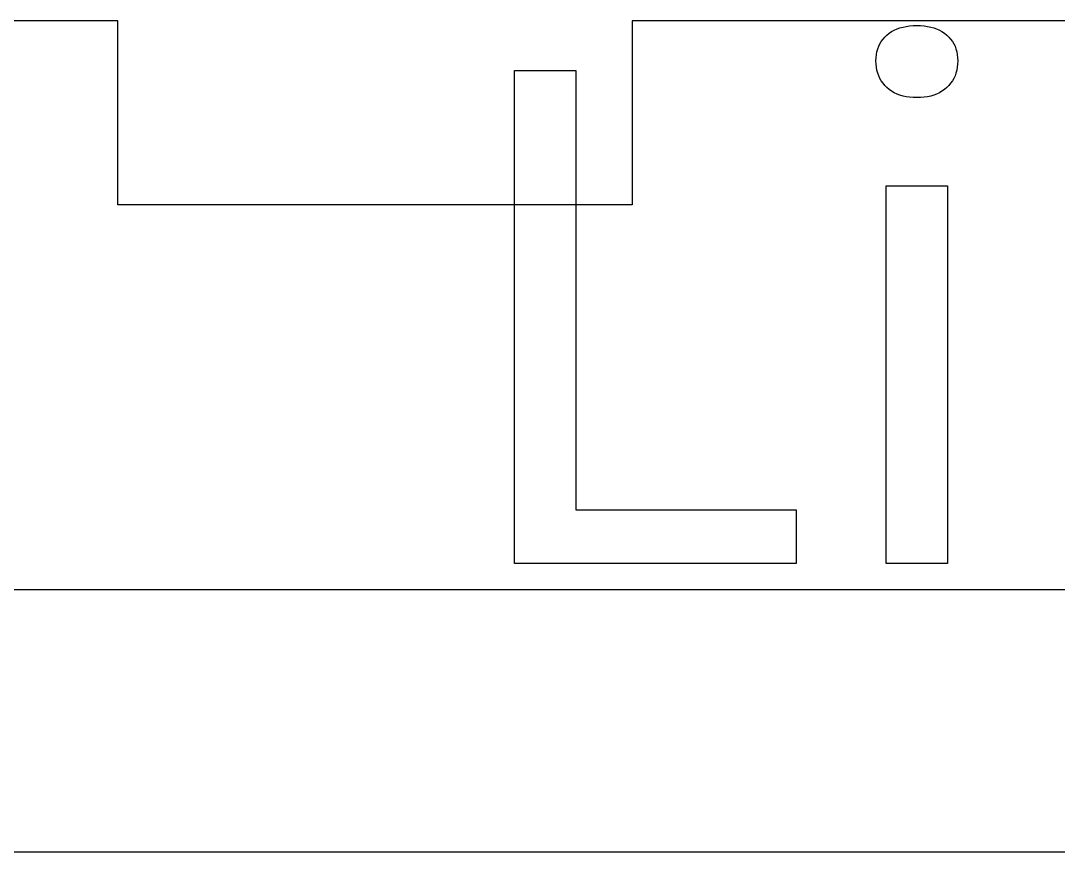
# Model space of a CAD drawing. Header units: millimetres. Extents: x 0 to 281, y 0 to 211.
# Drawn here: x 178.08 to 193.87, y 134.4 to 147.05 of the extents above; entities that cross this region are included whole.
import ezdxf

# ---------------------------------------------------------------- set-up
doc = ezdxf.new("R2010")
doc.units = ezdxf.units.MM
doc.layers.add('CUT', color=1, linetype='Continuous')
doc.layers.add('ENGRAVE', color=5, linetype='Continuous')

msp = doc.modelspace()

# ---------------------------------------------------------------- linework, layer by layer
at = {"layer": 'CUT'}
for p, q in [((179.557, 147.052), (171.431, 147.052)), ((179.557, 144.252), (179.557, 147.052)), ((195.51, 147.052), (187.384, 147.052)), ((187.384, 147.052), (187.384, 144.252)), ((187.384, 144.252), (179.557, 144.252)), ((139.6, 138.4), (275.2, 138.4)), ((272.4, 134.4), (142.4, 134.4))]:
    msp.add_line(p, q, dxfattribs=at)
at = {"layer": 'ENGRAVE'}
for p, q in [((191.553, 146.966), (191.605, 146.974)), ((191.605, 146.974), (191.658, 146.978)), ((191.658, 146.978), (191.714, 146.979)), ((191.714, 146.979), (191.714, 146.979)), ((191.714, 146.979), (191.77, 146.978)), ((191.77, 146.978), (191.824, 146.974)), ((191.824, 146.974), (191.876, 146.966)), ((191.228, 146.804), (191.26, 146.834)), ((191.26, 146.834), (191.295, 146.861)), ((191.295, 146.861), (191.331, 146.886)), ((191.331, 146.886), (191.371, 146.908)), ((191.371, 146.908), (191.413, 146.927)), ((191.413, 146.927), (191.457, 146.943)), ((191.457, 146.943), (191.504, 146.956)), ((191.504, 146.956), (191.553, 146.966)), ((191.876, 146.966), (191.925, 146.956)), ((191.925, 146.956), (191.972, 146.943)), ((191.972, 146.943), (192.015, 146.927)), ((192.015, 146.927), (192.057, 146.908)), ((192.057, 146.908), (192.097, 146.886)), ((192.097, 146.886), (192.134, 146.861)), ((192.134, 146.861), (192.169, 146.834)), ((192.169, 146.834), (192.201, 146.804)), ((191.119, 146.623), (191.134, 146.663)), ((191.134, 146.663), (191.152, 146.701)), ((191.152, 146.701), (191.174, 146.737)), ((191.174, 146.737), (191.2, 146.771)), ((191.2, 146.771), (191.228, 146.804)), ((192.201, 146.804), (192.229, 146.771)), ((192.229, 146.771), (192.255, 146.737)), ((192.255, 146.737), (192.277, 146.701)), ((192.277, 146.701), (192.295, 146.663)), ((192.295, 146.663), (192.31, 146.623)), ((191.094, 146.49), (191.099, 146.536)), ((191.099, 146.536), (191.107, 146.58)), ((191.107, 146.58), (191.119, 146.623)), ((192.31, 146.623), (192.321, 146.58)), ((192.321, 146.58), (192.329, 146.536)), ((192.329, 146.536), (192.334, 146.49)), ((191.092, 146.442), (191.094, 146.49)), ((191.094, 146.392), (191.092, 146.442)), ((191.092, 146.442), (191.092, 146.442)), ((191.099, 146.345), (191.094, 146.392)), ((191.107, 146.299), (191.099, 146.345)), ((192.329, 146.345), (192.321, 146.299)), ((192.334, 146.392), (192.329, 146.345)), ((192.334, 146.49), (192.336, 146.442)), ((192.336, 146.442), (192.334, 146.392)), ((192.336, 146.442), (192.336, 146.442)), ((185.594, 146.296), (186.528, 146.296)), ((185.594, 138.792), (185.594, 146.296)), ((185.594, 146.296), (185.594, 146.296)), ((186.528, 146.296), (186.528, 139.608)), ((191.119, 146.256), (191.107, 146.299)), ((191.134, 146.214), (191.119, 146.256)), ((191.152, 146.175), (191.134, 146.214)), ((192.295, 146.214), (192.277, 146.175)), ((192.31, 146.256), (192.295, 146.214)), ((192.321, 146.299), (192.31, 146.256)), ((191.174, 146.137), (191.152, 146.175)), ((191.2, 146.101), (191.174, 146.137)), ((191.228, 146.068), (191.2, 146.101)), ((191.26, 146.036), (191.228, 146.068)), ((191.295, 146.006), (191.26, 146.036)), ((192.169, 146.036), (192.134, 146.006)), ((192.201, 146.068), (192.169, 146.036)), ((192.229, 146.101), (192.201, 146.068)), ((192.255, 146.137), (192.229, 146.101)), ((192.277, 146.175), (192.255, 146.137)), ((191.331, 145.98), (191.295, 146.006)), ((191.371, 145.957), (191.331, 145.98)), ((191.413, 145.937), (191.371, 145.957)), ((191.457, 145.92), (191.413, 145.937)), ((191.504, 145.906), (191.457, 145.92)), ((191.553, 145.896), (191.504, 145.906)), ((191.605, 145.887), (191.553, 145.896)), ((191.658, 145.883), (191.605, 145.887)), ((191.714, 145.882), (191.658, 145.883)), ((191.77, 145.883), (191.714, 145.882)), ((191.714, 145.882), (191.714, 145.882)), ((191.714, 145.882), (191.714, 145.882)), ((191.824, 145.887), (191.77, 145.883)), ((191.876, 145.896), (191.824, 145.887)), ((191.925, 145.906), (191.876, 145.896)), ((191.972, 145.92), (191.925, 145.906)), ((192.015, 145.937), (191.972, 145.92)), ((192.057, 145.957), (192.015, 145.937)), ((192.097, 145.98), (192.057, 145.957)), ((192.134, 146.006), (192.097, 145.98)), ((191.248, 138.792), (191.248, 144.54)), ((191.248, 144.54), (192.181, 144.54)), ((192.181, 144.54), (192.181, 138.792)), ((186.528, 139.608), (189.878, 139.608)), ((189.878, 139.608), (189.878, 138.792)), ((189.878, 138.792), (185.594, 138.792)), ((192.181, 138.792), (191.248, 138.792)), ((192.181, 138.792), (192.181, 138.792))]:
    msp.add_line(p, q, dxfattribs=at)

doc.saveas('drawing.dxf')
